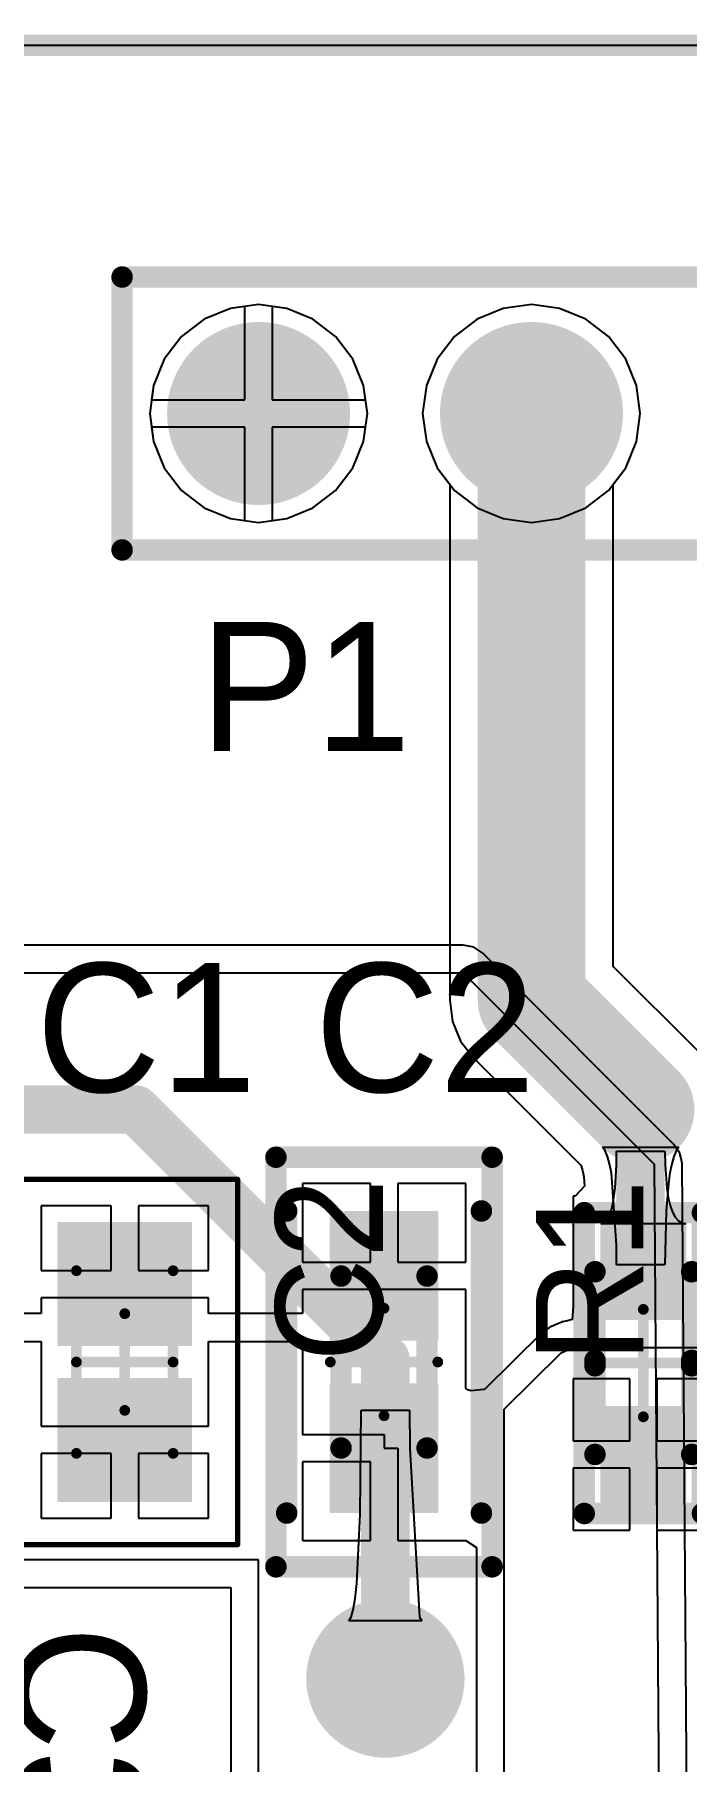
# Model space of a CAD drawing. Header units: millimetres. Extents: x 38.3 to 116.8, y 314 to 397.1.
# Drawn here: x 75.64 to 81.71, y 381.03 to 397.1 of the extents above; entities that cross this region are included whole.
import ezdxf

# ---------------------------------------------------------------- set-up
doc = ezdxf.new("R2010")
doc.units = ezdxf.units.MM
for name, color, linetype in [('BottomLayer', 5, 'Continuous'), ('BottomSolder', 6, 'Continuous'), ('Mechanical1', 6, 'Continuous'), ('Mechanical13', 56, 'Continuous'), ('Mechanical15', 56, 'Continuous'), ('Mechanical2', 216, 'Continuous'), ('Mechanical3', 76, 'Continuous'), ('Mechanical4', 56, 'Continuous'), ('Mechanical6', 56, 'Continuous'), ('MultiLayer', 9, 'Continuous'), ('PadHoleLayer', 156, 'Continuous'), ('TopLayer', 1, 'Continuous'), ('TopOverlay', 2, 'Continuous'), ('TopPaste', 8, 'Continuous'), ('TopSolder', 216, 'Continuous'), ('ViaHoleLayer', 16, 'Continuous')]:
    doc.layers.add(name, color=color, linetype=linetype)

# ---------------------------------------------------------------- blocks, each defined once
blk = doc.blocks.new('FP_RC0603_MFG_81')
at = {"layer": 'Mechanical2', "const_width": 0.2}
for points in [[(-0.85, 0.45), (0.85, 0.45)], [(-0.85, 0.45), (-0.85, -0.45)], [(0.85, 0.45), (0.85, -0.45)], [(-0.85, -0.45), (0.85, -0.45)]]:
    blk.add_lwpolyline(points, dxfattribs=at)
at = {"layer": 'Mechanical2', "const_width": 0.1}
for points in [[(-0.9, 0.45, 1), (-0.8, 0.45, 1)], [(-0.9, 0.45, 1), (-0.8, 0.45, 1)], [(0.8, 0.45, 1), (0.9, 0.45, 1)], [(0.8, 0.45, 1), (0.9, 0.45, 1)], [(-0.9, -0.45, 1), (-0.8, -0.45, 1)], [(-0.9, -0.45, 1), (-0.8, -0.45, 1)], [(0.8, -0.45, 1), (0.9, -0.45, 1)], [(0.8, -0.45, 1), (0.9, -0.45, 1)]]:
    blk.add_lwpolyline(points, format="xyb", close=True, dxfattribs=at)
at = {"layer": 'Mechanical3', "const_width": 0.2}
for points in [[(-1.4, 0.55), (1.4, 0.55)], [(-1.4, 0.55), (-1.4, -0.55)], [(1.4, 0.55), (1.4, -0.55)], [(-1.4, -0.55), (1.4, -0.55)]]:
    blk.add_lwpolyline(points, dxfattribs=at)
at = {"layer": 'Mechanical3', "const_width": 0.1}
for points in [[(-1.45, 0.55, 1), (-1.35, 0.55, 1)], [(-1.45, 0.55, 1), (-1.35, 0.55, 1)], [(1.35, 0.55, 1), (1.45, 0.55, 1)], [(1.35, 0.55, 1), (1.45, 0.55, 1)], [(-1.45, -0.55, 1), (-1.35, -0.55, 1)], [(-1.45, -0.55, 1), (-1.35, -0.55, 1)], [(1.35, -0.55, 1), (1.45, -0.55, 1)], [(1.35, -0.55, 1), (1.45, -0.55, 1)]]:
    blk.add_lwpolyline(points, format="xyb", close=True, dxfattribs=at)
at = {"layer": 'Mechanical4', "const_width": 0.2}
for points in [[(-1.4, 0.55), (1.4, 0.55)], [(-1.4, 0.55), (-1.4, -0.55)], [(1.4, 0.55), (1.4, -0.55)], [(-1.4, -0.55), (1.4, -0.55)]]:
    blk.add_lwpolyline(points, dxfattribs=at)
at = {"layer": 'Mechanical4', "const_width": 0.1}
for points in [[(-1.45, 0.55, 1), (-1.35, 0.55, 1)], [(-1.45, 0.55, 1), (-1.35, 0.55, 1)], [(1.35, 0.55, 1), (1.45, 0.55, 1)], [(1.35, 0.55, 1), (1.45, 0.55, 1)], [(-1.45, -0.55, 1), (-1.35, -0.55, 1)], [(-1.45, -0.55, 1), (-1.35, -0.55, 1)], [(1.35, -0.55, 1), (1.45, -0.55, 1)], [(1.35, -0.55, 1), (1.45, -0.55, 1)]]:
    blk.add_lwpolyline(points, format="xyb", close=True, dxfattribs=at)
at = {"layer": 'Mechanical6', "const_width": 0.1}
for points in [[(0, 0.5), (0, -0.5)], [(-0.5, 0), (0.5, 0)]]:
    blk.add_lwpolyline(points, dxfattribs=at)
at = {"layer": 'Mechanical6', "const_width": 0.05}
for points in [[(-0.025, 0.5, 1), (0.025, 0.5, 1)], [(-0.525, 0, 1), (-0.475, 0, 1)], [(0.475, 0, 1), (0.525, 0, 1)], [(-0.025, -0.5, 1), (0.025, -0.5, 1)]]:
    blk.add_lwpolyline(points, format="xyb", close=True, dxfattribs=at)
at = {"layer": 'TopLayer'}
for points in [[(-1.3, -0.4), (-0.4, -0.4), (-1.3, 0.4), (-0.4, 0.4)], [(0.4, -0.4), (1.3, -0.4), (0.4, 0.4), (1.3, 0.4)]]:
    blk.add_solid(points, dxfattribs=at)
at = {"layer": 'TopOverlay', "const_width": 0.2}
for points in [[(-0.025, 0.45), (0.025, 0.45)], [(-0.025, -0.45), (0.025, -0.45)]]:
    blk.add_lwpolyline(points, dxfattribs=at)
at = {"layer": 'TopOverlay', "const_width": 0.1}
for points in [[(-0.075, 0.45, 1), (0.025, 0.45, 1)], [(-0.025, 0.45, 1), (0.075, 0.45, 1)], [(-0.075, -0.45, 1), (0.025, -0.45, 1)], [(-0.025, -0.45, 1), (0.075, -0.45, 1)]]:
    blk.add_lwpolyline(points, format="xyb", close=True, dxfattribs=at)
at = {"layer": 'TopPaste'}
for points in [[(-1.3, -0.4), (-0.4, -0.4), (-1.3, 0.4), (-0.4, 0.4)], [(0.4, -0.4), (1.3, -0.4), (0.4, 0.4), (1.3, 0.4)]]:
    blk.add_solid(points, dxfattribs=at)
at = {"layer": 'TopSolder'}
for points in [[(-1.3, -0.4), (-0.4, -0.4), (-1.3, 0.4), (-0.4, 0.4)], [(0.4, -0.4), (1.3, -0.4), (0.4, 0.4), (1.3, 0.4)]]:
    blk.add_solid(points, dxfattribs=at)
at = {"layer": 'Mechanical4'}
blk.add_text('R1', height=1, dxfattribs=at).set_placement((0, 0))
blk = doc.blocks.new('HDR1X6_84')
at = {"layer": 'BottomLayer', "const_width": 0.75}
for points in [[(2.165, 0, 1), (2.915, 0, 1)], [(4.705, 0, 1), (5.455, 0, 1)], [(7.245, 0, 1), (7.995, 0, 1)], [(9.785, 0, 1), (10.535, 0, 1)], [(12.325, 0, 1), (13.075, 0, 1)]]:
    blk.add_lwpolyline(points, format="xyb", close=True, dxfattribs=at)
at = {"layer": 'BottomLayer'}
blk.add_solid([(-0.75, -0.75), (0.75, -0.75), (-0.75, 0.75), (0.75, 0.75)], dxfattribs=at)
at = {"layer": 'BottomSolder', "const_width": 0.852}
for points in [[(2.114, 0, 1), (2.966, 0, 1)], [(4.654, 0, 1), (5.506, 0, 1)], [(7.194, 0, 1), (8.046, 0, 1)], [(9.734, 0, 1), (10.586, 0, 1)], [(12.274, 0, 1), (13.126, 0, 1)]]:
    blk.add_lwpolyline(points, format="xyb", close=True, dxfattribs=at)
at = {"layer": 'BottomSolder'}
blk.add_solid([(-0.852, -0.852), (0.852, -0.852), (-0.852, 0.852), (0.852, 0.852)], dxfattribs=at)
at = {"layer": 'MultiLayer', "const_width": 0.75}
for points in [[(2.165, 0, 1), (2.915, 0, 1)], [(4.705, 0, 1), (5.455, 0, 1)], [(7.245, 0, 1), (7.995, 0, 1)], [(9.785, 0, 1), (10.535, 0, 1)], [(12.325, 0, 1), (13.075, 0, 1)]]:
    blk.add_lwpolyline(points, format="xyb", close=True, dxfattribs=at)
at = {"layer": 'MultiLayer'}
blk.add_solid([(-0.75, -0.75), (0.75, -0.75), (-0.75, 0.75), (0.75, 0.75)], dxfattribs=at)
at = {"layer": 'PadHoleLayer', "const_width": 0.45}
for points in [[(-0.225, 0, 1), (0.225, 0, 1)], [(2.315, 0, 1), (2.765, 0, 1)], [(4.855, 0, 1), (5.305, 0, 1)], [(7.395, 0, 1), (7.845, 0, 1)], [(9.935, 0, 1), (10.385, 0, 1)], [(12.475, 0, 1), (12.925, 0, 1)]]:
    blk.add_lwpolyline(points, format="xyb", close=True, dxfattribs=at)
at = {"layer": 'TopLayer', "const_width": 0.75}
for points in [[(2.165, 0, 1), (2.915, 0, 1)], [(4.705, 0, 1), (5.455, 0, 1)], [(7.245, 0, 1), (7.995, 0, 1)], [(9.785, 0, 1), (10.535, 0, 1)], [(12.325, 0, 1), (13.075, 0, 1)]]:
    blk.add_lwpolyline(points, format="xyb", close=True, dxfattribs=at)
at = {"layer": 'TopLayer'}
blk.add_solid([(-0.75, -0.75), (0.75, -0.75), (-0.75, 0.75), (0.75, 0.75)], dxfattribs=at)
at = {"layer": 'TopOverlay', "const_width": 0.2}
for points in [[(13.97, 1.27), (-1.27, 1.27)], [(-1.27, 1.27), (-1.27, -1.27)], [(13.97, 1.27), (13.97, -1.27)], [(13.97, -1.27), (-1.27, -1.27)]]:
    blk.add_lwpolyline(points, dxfattribs=at)
at = {"layer": 'TopOverlay', "const_width": 0.1}
for points in [[(-1.32, 1.27, 1), (-1.22, 1.27, 1)], [(-1.32, 1.27, 1), (-1.22, 1.27, 1)], [(13.92, 1.27, 1), (14.02, 1.27, 1)], [(13.92, 1.27, 1), (14.02, 1.27, 1)], [(-1.32, -1.27, 1), (-1.22, -1.27, 1)], [(-1.32, -1.27, 1), (-1.22, -1.27, 1)], [(13.92, -1.27, 1), (14.02, -1.27, 1)], [(13.92, -1.27, 1), (14.02, -1.27, 1)]]:
    blk.add_lwpolyline(points, format="xyb", close=True, dxfattribs=at)
at = {"layer": 'TopSolder', "const_width": 0.852}
for points in [[(2.114, 0, 1), (2.966, 0, 1)], [(4.654, 0, 1), (5.506, 0, 1)], [(7.194, 0, 1), (8.046, 0, 1)], [(9.734, 0, 1), (10.586, 0, 1)], [(12.274, 0, 1), (13.126, 0, 1)]]:
    blk.add_lwpolyline(points, format="xyb", close=True, dxfattribs=at)
at = {"layer": 'TopSolder'}
blk.add_solid([(-0.852, -0.852), (0.852, -0.852), (-0.852, 0.852), (0.852, 0.852)], dxfattribs=at)
blk = doc.blocks.new('FP_GRM188_0_1__0_2_0_55_IPC_A_105')
at = {"layer": 'Mechanical2', "const_width": 0.2}
for points in [[(-0.8, 0.4), (0.8, 0.4)], [(-0.8, 0.4), (-0.8, -0.4)], [(0.8, 0.4), (0.8, -0.4)], [(-0.8, -0.4), (0.8, -0.4)]]:
    blk.add_lwpolyline(points, dxfattribs=at)
at = {"layer": 'Mechanical2', "const_width": 0.1}
for points in [[(-0.85, 0.4, 1), (-0.75, 0.4, 1)], [(-0.85, 0.4, 1), (-0.75, 0.4, 1)], [(0.75, 0.4, 1), (0.85, 0.4, 1)], [(0.75, 0.4, 1), (0.85, 0.4, 1)], [(-0.85, -0.4, 1), (-0.75, -0.4, 1)], [(-0.85, -0.4, 1), (-0.75, -0.4, 1)], [(0.75, -0.4, 1), (0.85, -0.4, 1)], [(0.75, -0.4, 1), (0.85, -0.4, 1)]]:
    blk.add_lwpolyline(points, format="xyb", close=True, dxfattribs=at)
at = {"layer": 'Mechanical3', "const_width": 0.2}
for points in [[(-1.906, 1.006), (1.906, 1.006)], [(-1.906, 1.006), (-1.906, -1.006)], [(1.906, 1.006), (1.906, -1.006)], [(-1.906, -1.006), (1.906, -1.006)]]:
    blk.add_lwpolyline(points, dxfattribs=at)
at = {"layer": 'Mechanical3', "const_width": 0.1}
for points in [[(-1.956, 1.006, 1), (-1.856, 1.006, 1)], [(-1.956, 1.006, 1), (-1.856, 1.006, 1)], [(1.856, 1.006, 1), (1.956, 1.006, 1)], [(1.856, 1.006, 1), (1.956, 1.006, 1)], [(-1.956, -1.006, 1), (-1.856, -1.006, 1)], [(-1.956, -1.006, 1), (-1.856, -1.006, 1)], [(1.856, -1.006, 1), (1.956, -1.006, 1)], [(1.856, -1.006, 1), (1.956, -1.006, 1)]]:
    blk.add_lwpolyline(points, format="xyb", close=True, dxfattribs=at)
at = {"layer": 'Mechanical4', "const_width": 0.2}
for points in [[(-1.906, 1.006), (1.906, 1.006)], [(-1.906, 1.006), (-1.906, -1.006)], [(1.906, 1.006), (1.906, -1.006)], [(-1.906, -1.006), (1.906, -1.006)]]:
    blk.add_lwpolyline(points, dxfattribs=at)
at = {"layer": 'Mechanical4', "const_width": 0.1}
for points in [[(-1.956, 1.006, 1), (-1.856, 1.006, 1)], [(-1.956, 1.006, 1), (-1.856, 1.006, 1)], [(1.856, 1.006, 1), (1.956, 1.006, 1)], [(1.856, 1.006, 1), (1.956, 1.006, 1)], [(-1.956, -1.006, 1), (-1.856, -1.006, 1)], [(-1.956, -1.006, 1), (-1.856, -1.006, 1)], [(1.856, -1.006, 1), (1.956, -1.006, 1)], [(1.856, -1.006, 1), (1.956, -1.006, 1)]]:
    blk.add_lwpolyline(points, format="xyb", close=True, dxfattribs=at)
at = {"layer": 'Mechanical6', "const_width": 0.1}
for points in [[(0, 0.5), (0, -0.5)], [(-0.5, 0), (0.5, 0)]]:
    blk.add_lwpolyline(points, dxfattribs=at)
at = {"layer": 'Mechanical6', "const_width": 0.05}
for points in [[(-0.025, 0.5, 1), (0.025, 0.5, 1)], [(-0.525, 0, 1), (-0.475, 0, 1)], [(0.475, 0, 1), (0.525, 0, 1)], [(-0.025, -0.5, 1), (0.025, -0.5, 1)]]:
    blk.add_lwpolyline(points, format="xyb", close=True, dxfattribs=at)
at = {"layer": 'TopLayer'}
for points in [[(-1.406, -0.506), (-0.198, -0.506), (-1.406, 0.506), (-0.198, 0.506)], [(0.198, -0.506), (1.406, -0.506), (0.198, 0.506), (1.406, 0.506)]]:
    blk.add_solid(points, dxfattribs=at)
at = {"layer": 'TopOverlay', "const_width": 0.2}
for points in [[(-1.406, 0.906), (1.406, 0.906)], [(-1.406, -0.906), (1.406, -0.906)]]:
    blk.add_lwpolyline(points, dxfattribs=at)
at = {"layer": 'TopOverlay', "const_width": 0.1}
for points in [[(-1.456, 0.906, 1), (-1.356, 0.906, 1)], [(1.356, 0.906, 1), (1.456, 0.906, 1)], [(-1.456, -0.906, 1), (-1.356, -0.906, 1)], [(1.356, -0.906, 1), (1.456, -0.906, 1)]]:
    blk.add_lwpolyline(points, format="xyb", close=True, dxfattribs=at)
at = {"layer": 'TopPaste'}
for points in [[(-1.406, -0.506), (-0.198, -0.506), (-1.406, 0.506), (-0.198, 0.506)], [(0.198, -0.506), (1.406, -0.506), (0.198, 0.506), (1.406, 0.506)]]:
    blk.add_solid(points, dxfattribs=at)
at = {"layer": 'TopSolder'}
for points in [[(-1.406, -0.506), (-0.198, -0.506), (-1.406, 0.506), (-0.198, 0.506)], [(0.198, -0.506), (1.406, -0.506), (0.198, 0.506), (1.406, 0.506)]]:
    blk.add_solid(points, dxfattribs=at)
at = {"layer": 'Mechanical4'}
blk.add_text('C2', height=1, dxfattribs=at).set_placement((0, 0.011))
blk = doc.blocks.new('CAPC1608X90X35ML10T15_106')
at = {"layer": 'Mechanical13', "const_width": 0.1}
for points in [[(0.85, 0.45), (-0.85, 0.45)], [(-0.85, -0.45), (-0.85, 0.45)], [(0.85, -0.45), (0.85, 0.45)], [(0.85, -0.45), (-0.85, -0.45)]]:
    blk.add_lwpolyline(points, dxfattribs=at)
at = {"layer": 'Mechanical13', "const_width": 0.05}
for points in [[(-0.875, 0.45, 1), (-0.825, 0.45, 1)], [(-0.875, 0.45, 1), (-0.825, 0.45, 1)], [(0.825, 0.45, 1), (0.875, 0.45, 1)], [(0.825, 0.45, 1), (0.875, 0.45, 1)], [(-0.875, -0.45, 1), (-0.825, -0.45, 1)], [(-0.875, -0.45, 1), (-0.825, -0.45, 1)], [(0.825, -0.45, 1), (0.875, -0.45, 1)], [(0.825, -0.45, 1), (0.875, -0.45, 1)]]:
    blk.add_lwpolyline(points, format="xyb", close=True, dxfattribs=at)
at = {"layer": 'Mechanical15'}
for points, const_width in [([(1.7, 1.05), (-1.7, 1.05)], 0.05), ([(-1.7, -1.05), (-1.7, 1.05)], 0.05), ([(1.7, -1.05), (1.7, 1.05)], 0.05), ([(0, -0.45), (0, 0.45)], 0.1), ([(0.45, 0), (-0.45, 0)], 0.1), ([(1.7, -1.05), (-1.7, -1.05)], 0.05)]:
    blk.add_lwpolyline(points, dxfattribs=dict(at, const_width=const_width))
for points, const_width in [([(-1.712, 1.05, 1), (-1.687, 1.05, 1)], 0.025), ([(-1.712, 1.05, 1), (-1.687, 1.05, 1)], 0.025), ([(1.687, 1.05, 1), (1.712, 1.05, 1)], 0.025), ([(1.687, 1.05, 1), (1.712, 1.05, 1)], 0.025), ([(-0.025, 0.45, 1), (0.025, 0.45, 1)], 0.05), ([(-0.475, 0, 1), (-0.425, 0, 1)], 0.05), ([(0.425, 0, 1), (0.475, 0, 1)], 0.05), ([(-0.025, -0.45, 1), (0.025, -0.45, 1)], 0.05), ([(-1.712, -1.05, 1), (-1.687, -1.05, 1)], 0.025), ([(-1.712, -1.05, 1), (-1.687, -1.05, 1)], 0.025), ([(1.687, -1.05, 1), (1.712, -1.05, 1)], 0.025), ([(1.687, -1.05, 1), (1.712, -1.05, 1)], 0.025)]:
    blk.add_lwpolyline(points, format="xyb", close=True, dxfattribs=dict(at, const_width=const_width))
at = {"layer": 'TopLayer'}
for points in [[(-0.25, -0.525), (-0.25, 0.525), (-1.2, -0.525), (-1.2, 0.525)], [(1.2, -0.525), (1.2, 0.525), (0.25, -0.525), (0.25, 0.525)]]:
    blk.add_solid(points, dxfattribs=at)
at = {"layer": 'TopPaste'}
for points in [[(-0.25, -0.525), (-0.25, 0.525), (-1.2, -0.525), (-1.2, 0.525)], [(1.2, -0.525), (1.2, 0.525), (0.25, -0.525), (0.25, 0.525)]]:
    blk.add_solid(points, dxfattribs=at)
at = {"layer": 'TopSolder'}
for points in [[(-0.148, -0.627), (-0.148, 0.627), (-1.302, -0.627), (-1.302, 0.627)], [(1.302, -0.627), (1.302, 0.627), (0.148, -0.627), (0.148, 0.627)]]:
    blk.add_solid(points, dxfattribs=at)

msp = doc.modelspace()

# ---------------------------------------------------------------- linework, layer by layer
at = {"layer": 'BottomLayer'}
for p, q in [((39.391, 397), (106.738, 397)), ((80.264, 394.586), (80.002, 394.551)), ((80.526, 394.551), (80.264, 394.586)), ((77.218, 394.45), (77.008, 394.289)), ((77.462, 394.551), (77.218, 394.45)), ((77.597, 394.569), (77.462, 394.551)), ((77.597, 393.7), (77.597, 394.569)), ((77.986, 394.551), (77.851, 394.569)), ((77.851, 394.569), (77.851, 393.7)), ((78.23, 394.45), (77.986, 394.551)), ((78.44, 394.289), (78.23, 394.45)), ((79.758, 394.45), (79.548, 394.289)), ((80.002, 394.551), (79.758, 394.45)), ((80.77, 394.45), (80.526, 394.551)), ((80.98, 394.289), (80.77, 394.45)), ((77.008, 394.289), (76.847, 394.079)), ((78.601, 394.079), (78.44, 394.289)), ((79.548, 394.289), (79.387, 394.079)), ((81.141, 394.079), (80.98, 394.289)), ((76.847, 394.079), (76.746, 393.835)), ((78.702, 393.835), (78.601, 394.079)), ((79.387, 394.079), (79.286, 393.835)), ((81.242, 393.835), (81.141, 394.079)), ((76.746, 393.835), (76.728, 393.7)), ((78.72, 393.7), (78.702, 393.835)), ((79.286, 393.835), (79.251, 393.573)), ((81.277, 393.573), (81.242, 393.835)), ((76.728, 393.7), (77.597, 393.7)), ((77.851, 393.7), (78.72, 393.7)), ((79.251, 393.573), (79.286, 393.311)), ((81.242, 393.311), (81.277, 393.573)), ((77.597, 393.446), (76.728, 393.446)), ((76.728, 393.446), (76.746, 393.311)), ((76.746, 393.311), (76.847, 393.067)), ((77.597, 392.577), (77.597, 393.446)), ((78.72, 393.446), (77.851, 393.446)), ((77.851, 393.446), (77.851, 392.577)), ((78.601, 393.067), (78.702, 393.311)), ((78.702, 393.311), (78.72, 393.446)), ((79.286, 393.311), (79.387, 393.067)), ((81.141, 393.067), (81.242, 393.311)), ((76.847, 393.067), (77.008, 392.857)), ((78.44, 392.857), (78.601, 393.067)), ((79.387, 393.067), (79.548, 392.857)), ((80.98, 392.857), (81.141, 393.067)), ((77.008, 392.857), (77.218, 392.696)), ((78.23, 392.696), (78.44, 392.857)), ((79.548, 392.857), (79.758, 392.696)), ((80.77, 392.696), (80.98, 392.857)), ((77.218, 392.696), (77.462, 392.595)), ((77.986, 392.595), (78.23, 392.696)), ((79.758, 392.696), (80.002, 392.595)), ((80.526, 392.595), (80.77, 392.696)), ((77.462, 392.595), (77.597, 392.577)), ((77.851, 392.577), (77.986, 392.595)), ((80.002, 392.595), (80.264, 392.56)), ((80.264, 392.56), (80.526, 392.595)), ((79.629, 388.625), (70.866, 388.625)), ((79.728, 388.605), (79.629, 388.625)), ((79.812, 388.549), (79.728, 388.605)), ((81.59, 386.771), (79.812, 388.549)), ((70.866, 388.366), (79.629, 388.366)), ((79.629, 388.366), (81.407, 386.588)), ((81.618, 386.73), (81.59, 386.771)), ((81.646, 386.689), (81.618, 386.73)), ((81.407, 386.588), (81.452, 380.322)), ((81.646, 386.688), (81.646, 386.689)), ((81.646, 386.687), (81.646, 386.688)), ((81.656, 386.638), (81.646, 386.687)), ((81.666, 386.59), (81.656, 386.638)), ((81.711, 380.324), (81.666, 386.59)), ((78.669, 383.328), (78.679, 384.298)), ((78.679, 384.298), (79.129, 384.298)), ((79.129, 384.298), (79.131, 383.939)), ((79.131, 383.939), (79.222, 382.369)), ((78.638, 382.685), (78.669, 383.328)), ((78.606, 382.438), (78.623, 382.543)), ((78.623, 382.543), (78.638, 382.685)), ((78.565, 382.336), (78.587, 382.369)), ((78.587, 382.369), (78.606, 382.438)), ((79.222, 382.369), (79.244, 382.336)), ((79.244, 382.336), (78.565, 382.336))]:
    msp.add_line(p, q, dxfattribs=at)
at = {"layer": 'BottomLayer', "const_width": 0.45}
for points in [[(73.406, 387.096), (76.581, 387.096)], [(76.581, 387.096), (78.904, 384.773)], [(78.904, 381.799), (78.904, 384.773)]]:
    msp.add_lwpolyline(points, dxfattribs=at)
at = {"layer": 'BottomLayer'}
for points, const_width in [([(76.469, 387.096, 1), (76.693, 387.096, 1)], 0.225), ([(76.469, 387.096, 1), (76.693, 387.096, 1)], 0.225), ([(78.792, 384.773, 1), (79.017, 384.773, 1)], 0.225), ([(78.792, 384.773, 1), (79.017, 384.773, 1)], 0.225), ([(78.587, 381.799, 1), (79.222, 381.799, 1)], 0.635), ([(78.792, 381.799, 1), (79.017, 381.799, 1)], 0.225)]:
    msp.add_lwpolyline(points, format="xyb", close=True, dxfattribs=dict(at, const_width=const_width))
at = {"layer": 'BottomSolder', "const_width": 0.737}
msp.add_lwpolyline([(78.536, 381.799, 1), (79.273, 381.799, 1)], format="xyb", close=True, dxfattribs=at)
at = {"layer": 'Mechanical1', "const_width": 0.2}
msp.add_lwpolyline([(39.495, 397), (106.738, 397)], dxfattribs=at)
at = {"layer": 'MultiLayer', "const_width": 0.635}
msp.add_lwpolyline([(78.587, 381.799, 1), (79.222, 381.799, 1)], format="xyb", close=True, dxfattribs=at)
at = {"layer": 'TopLayer'}
for p, q in [((39.391, 397), (106.738, 397)), ((77.724, 394.586), (77.462, 394.551)), ((77.986, 394.551), (77.724, 394.586)), ((80.264, 394.586), (80.002, 394.551)), ((80.526, 394.551), (80.264, 394.586)), ((77.218, 394.45), (77.008, 394.289)), ((77.462, 394.551), (77.218, 394.45)), ((78.23, 394.45), (77.986, 394.551)), ((78.44, 394.289), (78.23, 394.45)), ((79.758, 394.45), (79.548, 394.289)), ((80.002, 394.551), (79.758, 394.45)), ((80.77, 394.45), (80.526, 394.551)), ((80.98, 394.289), (80.77, 394.45)), ((77.008, 394.289), (76.847, 394.079)), ((78.601, 394.079), (78.44, 394.289)), ((79.548, 394.289), (79.387, 394.079)), ((81.141, 394.079), (80.98, 394.289)), ((76.847, 394.079), (76.746, 393.835)), ((78.702, 393.835), (78.601, 394.079)), ((79.387, 394.079), (79.286, 393.835)), ((81.242, 393.835), (81.141, 394.079)), ((76.746, 393.835), (76.711, 393.573)), ((78.737, 393.573), (78.702, 393.835)), ((79.286, 393.835), (79.251, 393.573)), ((81.277, 393.573), (81.242, 393.835)), ((76.711, 393.573), (76.746, 393.311)), ((78.702, 393.311), (78.737, 393.573)), ((79.251, 393.573), (79.286, 393.311)), ((81.242, 393.311), (81.277, 393.573)), ((76.746, 393.311), (76.847, 393.067)), ((78.601, 393.067), (78.702, 393.311)), ((79.286, 393.311), (79.387, 393.067)), ((81.141, 393.067), (81.242, 393.311)), ((76.847, 393.067), (77.008, 392.857)), ((78.44, 392.857), (78.601, 393.067)), ((79.387, 393.067), (79.503, 392.915)), ((81.025, 392.915), (81.141, 393.067)), ((77.008, 392.857), (77.218, 392.696)), ((78.23, 392.696), (78.44, 392.857)), ((79.503, 392.915), (79.503, 388.112)), ((81.025, 388.427), (81.025, 392.915)), ((77.218, 392.696), (77.462, 392.595)), ((77.986, 392.595), (78.23, 392.696)), ((77.462, 392.595), (77.724, 392.56)), ((77.724, 392.56), (77.986, 392.595)), ((81.818, 387.634), (81.025, 388.427)), ((79.503, 388.112), (79.529, 387.915)), ((79.529, 387.915), (79.605, 387.732)), ((79.605, 387.732), (79.726, 387.574)), ((79.726, 387.574), (80.725, 386.575)), ((80.949, 386.71), (80.925, 386.744)), ((80.925, 386.744), (81.635, 386.744)), ((80.972, 386.658), (80.949, 386.71)), ((81.611, 386.71), (81.588, 386.658)), ((81.635, 386.744), (81.611, 386.71)), ((80.725, 386.575), (80.727, 386.571)), ((80.727, 386.571), (80.739, 386.529)), ((80.991, 386.59), (80.972, 386.658)), ((81.008, 386.506), (80.991, 386.59)), ((81.042, 386.363), (81.054, 386.579)), ((81.054, 386.579), (81.055, 386.707)), ((81.055, 386.707), (81.505, 386.707)), ((81.505, 386.707), (81.507, 386.579)), ((81.507, 386.579), (81.523, 386.363)), ((81.569, 386.59), (81.552, 386.506)), ((81.588, 386.658), (81.569, 386.59)), ((78.765, 386.405), (78.132, 386.405)), ((78.132, 386.405), (78.132, 385.674)), ((78.765, 385.674), (78.765, 386.405)), ((79.652, 386.405), (79.019, 386.405)), ((79.019, 386.405), (79.019, 385.674)), ((79.652, 385.674), (79.652, 386.405)), ((80.739, 386.529), (80.751, 386.472)), ((80.751, 386.472), (80.757, 386.382)), ((81.054, 385.834), (81.008, 386.506)), ((81.538, 386.405), (81.517, 386.152)), ((81.552, 386.506), (81.538, 386.405)), ((80.67, 386.289), (80.651, 386.289)), ((80.651, 386.289), (80.651, 386.042)), ((80.757, 386.382), (80.67, 386.289)), ((81.018, 386.201), (81.031, 386.275)), ((81.031, 386.275), (81.042, 386.363)), ((81.523, 386.363), (81.536, 386.275)), ((81.536, 386.275), (81.554, 386.201)), ((76.352, 386.199), (75.7, 386.199)), ((75.7, 386.199), (75.7, 385.597)), ((76.352, 385.597), (76.352, 386.199)), ((77.258, 386.199), (76.606, 386.199)), ((76.606, 386.199), (76.606, 385.597)), ((77.258, 385.597), (77.258, 386.199)), ((80.961, 386.059), (80.983, 386.093)), ((80.983, 386.093), (81.002, 386.14)), ((81.002, 386.14), (81.018, 386.201)), ((81.517, 386.152), (81.505, 385.649)), ((81.554, 386.201), (81.576, 386.14)), ((81.576, 386.14), (81.601, 386.093)), ((81.601, 386.093), (81.631, 386.059)), ((80.651, 386.042), (80.649, 386.032)), ((80.649, 386.032), (80.651, 386.022)), ((80.651, 386.022), (80.651, 385.262)), ((80.908, 386.032), (80.936, 386.039)), ((81.702, 386.032), (80.908, 386.032)), ((80.936, 386.039), (80.961, 386.059)), ((81.631, 386.059), (81.664, 386.039)), ((81.664, 386.039), (81.702, 386.032)), ((81.055, 385.649), (81.054, 385.834)), ((75.7, 385.597), (76.352, 385.597)), ((76.606, 385.597), (77.258, 385.597)), ((78.132, 385.674), (78.765, 385.674)), ((79.019, 385.674), (79.652, 385.674)), ((81.505, 385.649), (81.055, 385.649)), ((77.258, 385.343), (75.7, 385.343)), ((75.7, 385.343), (75.7, 385.196)), ((77.258, 385.196), (77.258, 385.343)), ((78.892, 385.42), (78.132, 385.42)), ((78.132, 385.42), (78.132, 385.196)), ((79.652, 385.42), (78.892, 385.42)), ((79.652, 384.5), (79.652, 385.42)), ((80.651, 385.262), (80.643, 385.14)), ((75.7, 385.196), (73.533, 385.196)), ((78.132, 385.196), (77.258, 385.196)), ((80.545, 385.117), (80.435, 385.068)), ((80.548, 385.118), (80.545, 385.117)), ((80.552, 385.12), (80.548, 385.118)), ((80.598, 385.129), (80.552, 385.12)), ((80.643, 385.14), (80.598, 385.129)), ((80.359, 385.016), (79.828, 384.489)), ((80.397, 385.041), (80.359, 385.016)), ((80.435, 385.068), (80.397, 385.041)), ((73.533, 384.937), (75.7, 384.937)), ((75.7, 384.937), (75.7, 384.147)), ((77.258, 384.147), (77.258, 384.937)), ((77.258, 384.937), (78.132, 384.937)), ((78.132, 384.937), (78.132, 384.07)), ((80.01, 384.305), (80.541, 384.832)), ((80.541, 384.832), (80.651, 384.881)), ((80.651, 384.881), (80.651, 384.881)), ((80.651, 384.881), (80.651, 384.881)), ((80.651, 384.881), (81.959, 384.881)), ((79.673, 384.485), (79.652, 384.5)), ((79.699, 384.477), (79.673, 384.485)), ((79.822, 384.488), (79.699, 384.477)), ((79.828, 384.489), (79.822, 384.488)), ((81.178, 384.589), (80.651, 384.589)), ((80.651, 384.589), (80.651, 384.012)), ((81.178, 384.012), (81.178, 384.589)), ((81.959, 384.589), (81.432, 384.589)), ((81.432, 384.589), (81.432, 384.012)), ((80.01, 374.904), (80.01, 384.305)), ((75.7, 384.147), (77.258, 384.147)), ((78.132, 384.07), (78.892, 384.07)), ((78.892, 384.07), (78.892, 383.943)), ((80.651, 384.012), (81.178, 384.012)), ((81.432, 384.012), (81.959, 384.012)), ((76.352, 383.893), (75.7, 383.893)), ((75.7, 383.893), (75.7, 383.291)), ((76.352, 383.291), (76.352, 383.893)), ((77.258, 383.893), (76.606, 383.893)), ((76.606, 383.893), (76.606, 383.291)), ((77.258, 383.291), (77.258, 383.893)), ((78.765, 383.816), (78.132, 383.816)), ((78.132, 383.816), (78.132, 383.085)), ((78.765, 383.085), (78.765, 383.816)), ((78.892, 383.943), (79.019, 383.943)), ((79.019, 383.943), (79.019, 383.085)), ((81.178, 383.758), (80.651, 383.758)), ((80.651, 383.758), (80.651, 383.181)), ((81.178, 383.181), (81.178, 383.758)), ((81.959, 383.758), (81.432, 383.758)), ((81.432, 383.758), (81.432, 383.181)), ((75.7, 383.291), (76.352, 383.291)), ((76.606, 383.291), (77.258, 383.291)), ((80.651, 383.181), (81.178, 383.181)), ((81.432, 383.181), (81.959, 383.181)), ((78.132, 383.085), (78.765, 383.085)), ((79.019, 383.085), (79.652, 383.085)), ((79.652, 383.085), (79.751, 383.018)), ((79.751, 383.018), (79.751, 380.619)), ((77.724, 382.905), (73.533, 382.905)), ((77.724, 380.619), (77.724, 382.905)), ((75.301, 382.646), (77.465, 382.646)), ((77.465, 382.646), (77.465, 380.619))]:
    msp.add_line(p, q, dxfattribs=at)
for points, const_width in [([(80.264, 388.112), (80.264, 393.573)], 1), ([(80.264, 388.112), (81.28, 387.096)], 1), ([(81.28, 385.61), (81.28, 387.096)], 0.45), ([(81.28, 385.61), (81.305, 385.585)], 0.45)]:
    msp.add_lwpolyline(points, dxfattribs=dict(at, const_width=const_width))
for points, const_width in [([(80.014, 393.573, 1), (80.514, 393.573, 1)], 0.5), ([(80.014, 388.112, 1), (80.514, 388.112, 1)], 0.5), ([(80.014, 388.112, 1), (80.514, 388.112, 1)], 0.5), ([(81.03, 387.096, 1), (81.53, 387.096, 1)], 0.5), ([(81.168, 387.096, 1), (81.392, 387.096, 1)], 0.225), ([(81.168, 385.61, 1), (81.392, 385.61, 1)], 0.225), ([(81.168, 385.61, 1), (81.392, 385.61, 1)], 0.225), ([(81.192, 385.585, 1), (81.417, 385.585, 1)], 0.225), ([(78.587, 381.799, 1), (79.222, 381.799, 1)], 0.635)]:
    msp.add_lwpolyline(points, format="xyb", close=True, dxfattribs=dict(at, const_width=const_width))
at = {"layer": 'TopSolder', "const_width": 0.737}
msp.add_lwpolyline([(78.536, 381.799, 1), (79.273, 381.799, 1)], format="xyb", close=True, dxfattribs=at)
at = {"layer": 'ViaHoleLayer', "const_width": 0.356}
msp.add_lwpolyline([(78.727, 381.799, 1), (79.082, 381.799, 1)], format="xyb", close=True, dxfattribs=at)

# ---------------------------------------------------------------- block references
for name, p, rotation in [('HDR1X6_84', (90.424, 393.573), 180), ('FP_GRM188_0_1__0_2_0_55_IPC_A_105', (78.892, 384.745), 90), ('CAPC1608X90X35ML10T15_106', (76.479, 384.745), 270), ('FP_RC0603_MFG_81', (81.305, 384.735), 90)]:
    msp.add_blockref(name, p, dxfattribs=dict(rotation=rotation))

# ---------------------------------------------------------------- texts
at = {"layer": 'TopOverlay'}
for s, p in [('P1', (77.178, 390.433)), ('C1', (75.654, 387.258)), ('C2', (78.248, 387.258))]:
    msp.add_text(s, height=1.2, dxfattribs=at).set_placement(p)
msp.add_text('C3', height=1.2, rotation=270, dxfattribs=at).set_placement((75.473, 382.291))

doc.saveas('drawing.dxf')
